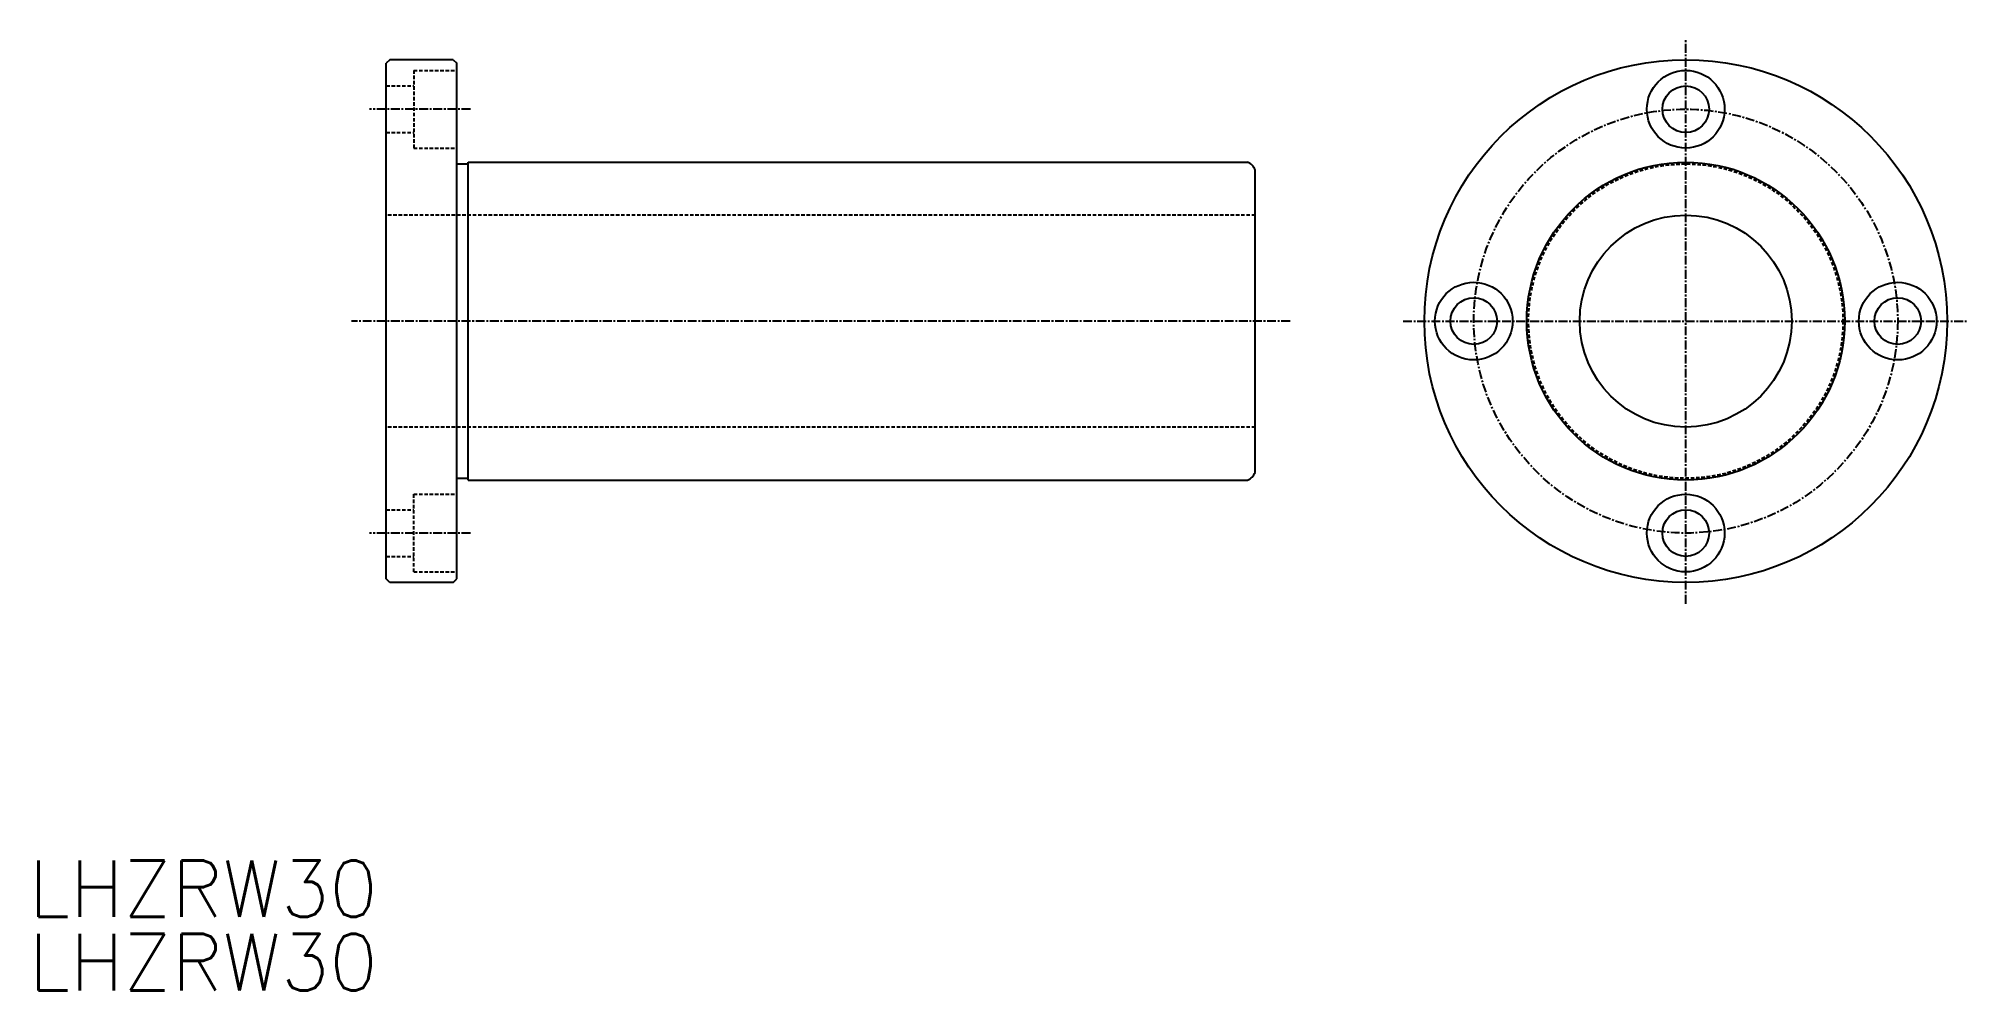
# Model space of a CAD drawing. Extents: x 330 to 603, y 188 to 322.
import ezdxf

# ---------------------------------------------------------------- set-up
doc = ezdxf.new("R2010")
doc.units = 0
doc.linetypes.add('CENTER', pattern=[2, 1.25, -0.25, 0.25, -0.25])
doc.linetypes.add('DASHED', pattern=[0.75, 0.5, -0.25])
doc.layers.get('0').update_dxf_attribs({"linetype": 'CONTINUOUS'})
doc.layers.add('CENTER', color=1, linetype='CENTER')
doc.styles.get("Standard").update_dxf_attribs({"font": 'txt.shx', "bigfont": 'bigfont.shx'})

msp = doc.modelspace()

# ---------------------------------------------------------------- linework, layer by layer
at = {"color": 7, "linetype": 'CONTINUOUS'}
for p, q in [((379.31, 319.43), (378.81, 318.93)), ((378.81, 245.93), (378.81, 318.93)), ((388.31, 319.43), (379.31, 319.43)), ((388.31, 319.43), (388.81, 318.93)), ((388.81, 245.93), (388.81, 318.93)), ((388.81, 304.68), (390.41, 304.68)), ((390.41, 259.93), (390.41, 304.93)), ((390.41, 304.93), (500.72, 304.93)), ((501.81, 261.02), (501.81, 303.84)), ((388.81, 260.18), (390.41, 260.18)), ((390.41, 259.93), (500.72, 259.93)), ((401.93, 259.93), (401.93, 259.93)), ((415.06, 259.93), (415.06, 259.93)), ((379.31, 245.43), (378.81, 245.93)), ((388.31, 245.43), (388.81, 245.93)), ((388.31, 245.43), (379.31, 245.43))]:
    msp.add_line(p, q, dxfattribs=at)
at = {"color": 3, "linetype": 'DASHED'}
for p, q in [((382.71, 317.93), (382.71, 306.93)), ((382.71, 317.93), (388.81, 317.93)), ((378.81, 315.73), (382.71, 315.73)), ((378.81, 309.13), (382.71, 309.13)), ((382.71, 306.93), (388.81, 306.93)), ((501.81, 297.43), (378.81, 297.43)), ((501.81, 267.43), (378.81, 267.43)), ((382.71, 246.93), (382.71, 257.93)), ((382.71, 257.93), (388.81, 257.93)), ((378.81, 255.73), (382.71, 255.73)), ((378.81, 249.13), (382.71, 249.13)), ((382.71, 246.93), (388.81, 246.93))]:
    msp.add_line(p, q, dxfattribs=at)
at = {"color": 7, "linetype": 'CONTINUOUS'}
for centre, radius in [((562.74, 282.43), 37), ((562.74, 312.43), 5.5), ((562.74, 312.43), 3.3), ((562.74, 282.43), 22.5), ((562.74, 282.43), 15), ((532.74, 282.43), 5.5), ((592.74, 282.43), 5.5), ((532.74, 282.43), 3.3), ((592.74, 282.43), 3.3), ((562.74, 252.43), 5.5), ((562.74, 252.43), 3.3)]:
    msp.add_circle(centre, radius, dxfattribs=at)
at = {"color": 3, "linetype": 'DASHED'}
msp.add_circle((562.74, 282.43), 22.25, dxfattribs=at)
at = {"color": 7, "linetype": 'CONTINUOUS'}
for centre, start, end in [((499.96, 303.08), 22.3316, 67.6684), ((499.96, 261.78), 292.3316, 337.6684)]:
    msp.add_arc(centre, 2, start, end, dxfattribs=at)
at = {"layer": 'CENTER', "color": 1, "linetype": 'CENTER'}
for p, q in [((562.74, 242.43), (562.74, 322.43)), ((390.73, 312.43), (376.46, 312.43)), ((506.74, 282.43), (373.91, 282.43)), ((522.74, 282.43), (602.74, 282.43)), ((390.73, 252.43), (376.46, 252.43))]:
    msp.add_line(p, q, dxfattribs=at)
msp.add_circle((562.74, 282.43), 30, dxfattribs=at)

# ---------------------------------------------------------------- texts
at = {"color": 7, "linetype": 'CONTINUOUS'}
for p in [(328.24, 198.1), (328.24, 187.69)]:
    msp.add_text('LHZRW30', height=8, dxfattribs=at).set_placement(p)

doc.saveas('drawing.dxf')
